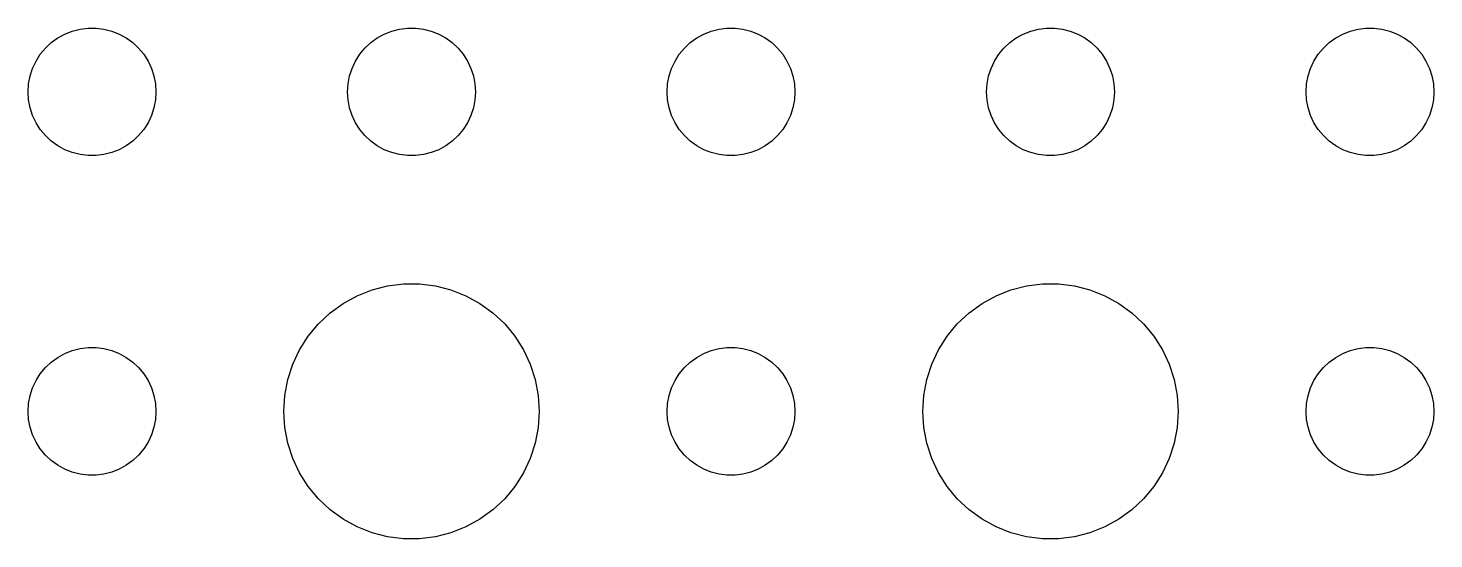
# Model space of a CAD drawing. Header units: metres. Extents: x -150 to 150, y -149 to 149.
# Drawn here: x -1.5 to 31.5, y -115.49 to -103.5 of the extents above; entities that cross this region are included whole.
import ezdxf

# ---------------------------------------------------------------- set-up
doc = ezdxf.new("R2010")
doc.units = ezdxf.units.M

msp = doc.modelspace()

# ---------------------------------------------------------------- linework, layer by layer
for p, q in [((-0.63866, -103.643), (-0.46352, -103.573)), ((-0.46352, -103.573), (-0.28107, -103.527)), ((-0.28107, -103.527), (-0.09418, -103.503)), ((-0.09418, -103.503), (0.09418, -103.503)), ((0.09418, -103.503), (0.28107, -103.527)), ((0.28107, -103.527), (0.46352, -103.573)), ((0.46352, -103.573), (0.63866, -103.643)), ((6.86133, -103.643), (7.03647, -103.573)), ((7.03647, -103.573), (7.21892, -103.527)), ((7.21892, -103.527), (7.40581, -103.503)), ((7.40581, -103.503), (7.59418, -103.503)), ((7.59418, -103.503), (7.78107, -103.527)), ((7.78107, -103.527), (7.96352, -103.573)), ((7.96352, -103.573), (8.13866, -103.643)), ((14.3613, -103.643), (14.5365, -103.573)), ((14.5365, -103.573), (14.7189, -103.527)), ((14.7189, -103.527), (14.9058, -103.503)), ((14.9058, -103.503), (15.0942, -103.503)), ((15.0942, -103.503), (15.2811, -103.527)), ((15.2811, -103.527), (15.4635, -103.573)), ((15.4635, -103.573), (15.6387, -103.643)), ((21.8613, -103.643), (22.0365, -103.573)), ((22.0365, -103.573), (22.2189, -103.527)), ((22.2189, -103.527), (22.4058, -103.503)), ((22.4058, -103.503), (22.5942, -103.503)), ((22.5942, -103.503), (22.7811, -103.527)), ((22.7811, -103.527), (22.9635, -103.573)), ((22.9635, -103.573), (23.1387, -103.643)), ((29.3613, -103.643), (29.5365, -103.573)), ((29.5365, -103.573), (29.7189, -103.527)), ((29.7189, -103.527), (29.9058, -103.503)), ((29.9058, -103.503), (30.0942, -103.503)), ((30.0942, -103.503), (30.2811, -103.527)), ((30.2811, -103.527), (30.4635, -103.573)), ((30.4635, -103.573), (30.6387, -103.643)), ((-1.09344, -103.973), (-0.95613, -103.844)), ((-0.95613, -103.844), (-0.80373, -103.734)), ((-0.80373, -103.734), (-0.63866, -103.643)), ((0.63866, -103.643), (0.80373, -103.734)), ((0.80373, -103.734), (0.95613, -103.844)), ((0.95613, -103.844), (1.09344, -103.973)), ((6.40654, -103.973), (6.54385, -103.844)), ((6.54385, -103.844), (6.69626, -103.734)), ((6.69626, -103.734), (6.86133, -103.643)), ((8.13866, -103.643), (8.30373, -103.734)), ((8.30373, -103.734), (8.45613, -103.844)), ((8.45613, -103.844), (8.59344, -103.973)), ((13.9065, -103.973), (14.0439, -103.844)), ((14.0439, -103.844), (14.1963, -103.734)), ((14.1963, -103.734), (14.3613, -103.643)), ((15.6387, -103.643), (15.8037, -103.734)), ((15.8037, -103.734), (15.9561, -103.844)), ((15.9561, -103.844), (16.0934, -103.973)), ((21.4065, -103.973), (21.5439, -103.844)), ((21.5439, -103.844), (21.6963, -103.734)), ((21.6963, -103.734), (21.8613, -103.643)), ((23.1387, -103.643), (23.3037, -103.734)), ((23.3037, -103.734), (23.4561, -103.844)), ((23.4561, -103.844), (23.5934, -103.973)), ((28.9065, -103.973), (29.0439, -103.844)), ((29.0439, -103.844), (29.1963, -103.734)), ((29.1963, -103.734), (29.3613, -103.643)), ((30.6387, -103.643), (30.8037, -103.734)), ((30.8037, -103.734), (30.9561, -103.844)), ((30.9561, -103.844), (31.0934, -103.973)), ((-1.39465, -104.448), (-1.31445, -104.277)), ((-1.31445, -104.277), (-1.21352, -104.118)), ((-1.21352, -104.118), (-1.09344, -103.973)), ((1.09344, -103.973), (1.21352, -104.118)), ((1.21352, -104.118), (1.31445, -104.277)), ((1.31445, -104.277), (1.39465, -104.448)), ((6.10533, -104.448), (6.18553, -104.277)), ((6.18553, -104.277), (6.28647, -104.118)), ((6.28647, -104.118), (6.40654, -103.973)), ((8.59344, -103.973), (8.71352, -104.118)), ((8.71352, -104.118), (8.81445, -104.277)), ((8.81445, -104.277), (8.89465, -104.448)), ((13.6053, -104.448), (13.6855, -104.277)), ((13.6855, -104.277), (13.7865, -104.118)), ((13.7865, -104.118), (13.9065, -103.973)), ((16.0934, -103.973), (16.2135, -104.118)), ((16.2135, -104.118), (16.3145, -104.277)), ((16.3145, -104.277), (16.3947, -104.448)), ((21.1053, -104.448), (21.1855, -104.277)), ((21.1855, -104.277), (21.2865, -104.118)), ((21.2865, -104.118), (21.4065, -103.973)), ((23.5934, -103.973), (23.7135, -104.118)), ((23.7135, -104.118), (23.8145, -104.277)), ((23.8145, -104.277), (23.8947, -104.448)), ((28.6053, -104.448), (28.6855, -104.277)), ((28.6855, -104.277), (28.7865, -104.118)), ((28.7865, -104.118), (28.9065, -103.973)), ((31.0934, -103.973), (31.2135, -104.118)), ((31.2135, -104.118), (31.3145, -104.277)), ((31.3145, -104.277), (31.3947, -104.448)), ((-1.45287, -104.627), (-1.39465, -104.448)), ((1.39465, -104.448), (1.45287, -104.627)), ((6.04712, -104.627), (6.10533, -104.448)), ((8.89465, -104.448), (8.95287, -104.627)), ((13.5471, -104.627), (13.6053, -104.448)), ((16.3947, -104.448), (16.4529, -104.627)), ((21.0471, -104.627), (21.1053, -104.448)), ((23.8947, -104.448), (23.9529, -104.627)), ((28.5471, -104.627), (28.6053, -104.448)), ((31.3947, -104.448), (31.4529, -104.627)), ((-1.5, -105), (-1.48816, -104.812)), ((-1.48816, -104.812), (-1.45287, -104.627)), ((1.45287, -104.627), (1.48816, -104.812)), ((1.48816, -104.812), (1.5, -105)), ((6, -105), (6.01183, -104.812)), ((6.01183, -104.812), (6.04712, -104.627)), ((8.95287, -104.627), (8.98816, -104.812)), ((8.98816, -104.812), (9, -105)), ((13.5, -105), (13.5118, -104.812)), ((13.5118, -104.812), (13.5471, -104.627)), ((16.4529, -104.627), (16.4882, -104.812)), ((16.4882, -104.812), (16.5, -105)), ((21, -105), (21.0118, -104.812)), ((21.0118, -104.812), (21.0471, -104.627)), ((23.9529, -104.627), (23.9882, -104.812)), ((23.9882, -104.812), (24, -105)), ((28.5, -105), (28.5118, -104.812)), ((28.5118, -104.812), (28.5471, -104.627)), ((31.4529, -104.627), (31.4882, -104.812)), ((31.4882, -104.812), (31.5, -105)), ((-1.48816, -105.188), (-1.5, -105)), ((-1.45287, -105.373), (-1.48816, -105.188)), ((1.48816, -105.188), (1.45287, -105.373)), ((1.5, -105), (1.48816, -105.188)), ((6.01183, -105.188), (6, -105)), ((6.04712, -105.373), (6.01183, -105.188)), ((8.98816, -105.188), (8.95287, -105.373)), ((9, -105), (8.98816, -105.188)), ((13.5118, -105.188), (13.5, -105)), ((13.5471, -105.373), (13.5118, -105.188)), ((16.4882, -105.188), (16.4529, -105.373)), ((16.5, -105), (16.4882, -105.188)), ((21.0118, -105.188), (21, -105)), ((21.0471, -105.373), (21.0118, -105.188)), ((23.9882, -105.188), (23.9529, -105.373)), ((24, -105), (23.9882, -105.188)), ((28.5118, -105.188), (28.5, -105)), ((28.5471, -105.373), (28.5118, -105.188)), ((31.4882, -105.188), (31.4529, -105.373)), ((31.5, -105), (31.4882, -105.188)), ((-1.39465, -105.552), (-1.45287, -105.373)), ((-1.31445, -105.723), (-1.39465, -105.552)), ((1.39465, -105.552), (1.31445, -105.723)), ((1.45287, -105.373), (1.39465, -105.552)), ((6.10533, -105.552), (6.04712, -105.373)), ((6.18553, -105.723), (6.10533, -105.552)), ((8.89465, -105.552), (8.81445, -105.723)), ((8.95287, -105.373), (8.89465, -105.552)), ((13.6053, -105.552), (13.5471, -105.373)), ((13.6855, -105.723), (13.6053, -105.552)), ((16.3947, -105.552), (16.3145, -105.723)), ((16.4529, -105.373), (16.3947, -105.552)), ((21.1053, -105.552), (21.0471, -105.373)), ((21.1855, -105.723), (21.1053, -105.552)), ((23.8947, -105.552), (23.8145, -105.723)), ((23.9529, -105.373), (23.8947, -105.552)), ((28.6053, -105.552), (28.5471, -105.373)), ((28.6855, -105.723), (28.6053, -105.552)), ((31.3947, -105.552), (31.3145, -105.723)), ((31.4529, -105.373), (31.3947, -105.552)), ((-1.21352, -105.882), (-1.31445, -105.723)), ((-1.09344, -106.027), (-1.21352, -105.882)), ((1.21352, -105.882), (1.09344, -106.027)), ((1.31445, -105.723), (1.21352, -105.882)), ((6.28647, -105.882), (6.18553, -105.723)), ((6.40654, -106.027), (6.28647, -105.882)), ((8.71352, -105.882), (8.59344, -106.027)), ((8.81445, -105.723), (8.71352, -105.882)), ((13.7865, -105.882), (13.6855, -105.723)), ((13.9065, -106.027), (13.7865, -105.882)), ((16.2135, -105.882), (16.0934, -106.027)), ((16.3145, -105.723), (16.2135, -105.882)), ((21.2865, -105.882), (21.1855, -105.723)), ((21.4065, -106.027), (21.2865, -105.882)), ((23.7135, -105.882), (23.5934, -106.027)), ((23.8145, -105.723), (23.7135, -105.882)), ((28.7865, -105.882), (28.6855, -105.723)), ((28.9065, -106.027), (28.7865, -105.882)), ((31.2135, -105.882), (31.0934, -106.027)), ((31.3145, -105.723), (31.2135, -105.882)), ((-0.95613, -106.156), (-1.09344, -106.027)), ((-0.80373, -106.266), (-0.95613, -106.156)), ((0.95613, -106.156), (0.80373, -106.266)), ((1.09344, -106.027), (0.95613, -106.156)), ((6.54385, -106.156), (6.40654, -106.027)), ((6.69626, -106.266), (6.54385, -106.156)), ((8.45613, -106.156), (8.30373, -106.266)), ((8.59344, -106.027), (8.45613, -106.156)), ((14.0439, -106.156), (13.9065, -106.027)), ((14.1963, -106.266), (14.0439, -106.156)), ((15.9561, -106.156), (15.8037, -106.266)), ((16.0934, -106.027), (15.9561, -106.156)), ((21.5439, -106.156), (21.4065, -106.027)), ((21.6963, -106.266), (21.5439, -106.156)), ((23.4561, -106.156), (23.3037, -106.266)), ((23.5934, -106.027), (23.4561, -106.156)), ((29.0439, -106.156), (28.9065, -106.027)), ((29.1963, -106.266), (29.0439, -106.156)), ((30.9561, -106.156), (30.8037, -106.266)), ((31.0934, -106.027), (30.9561, -106.156)), ((-0.63866, -106.357), (-0.80373, -106.266)), ((-0.46352, -106.427), (-0.63866, -106.357)), ((-0.28107, -106.473), (-0.46352, -106.427)), ((-0.09418, -106.497), (-0.28107, -106.473)), ((0.09418, -106.497), (-0.09418, -106.497)), ((0.28107, -106.473), (0.09418, -106.497)), ((0.46352, -106.427), (0.28107, -106.473)), ((0.63866, -106.357), (0.46352, -106.427)), ((0.80373, -106.266), (0.63866, -106.357)), ((6.86133, -106.357), (6.69626, -106.266)), ((7.03647, -106.427), (6.86133, -106.357)), ((7.21892, -106.473), (7.03647, -106.427)), ((7.40581, -106.497), (7.21892, -106.473)), ((7.59418, -106.497), (7.40581, -106.497)), ((7.78107, -106.473), (7.59418, -106.497)), ((7.96352, -106.427), (7.78107, -106.473)), ((8.13866, -106.357), (7.96352, -106.427)), ((8.30373, -106.266), (8.13866, -106.357)), ((14.3613, -106.357), (14.1963, -106.266)), ((14.5365, -106.427), (14.3613, -106.357)), ((14.7189, -106.473), (14.5365, -106.427)), ((14.9058, -106.497), (14.7189, -106.473)), ((15.0942, -106.497), (14.9058, -106.497)), ((15.2811, -106.473), (15.0942, -106.497)), ((15.4635, -106.427), (15.2811, -106.473)), ((15.6387, -106.357), (15.4635, -106.427)), ((15.8037, -106.266), (15.6387, -106.357)), ((21.8613, -106.357), (21.6963, -106.266)), ((22.0365, -106.427), (21.8613, -106.357)), ((22.2189, -106.473), (22.0365, -106.427)), ((22.4058, -106.497), (22.2189, -106.473)), ((22.5942, -106.497), (22.4058, -106.497)), ((22.7811, -106.473), (22.5942, -106.497)), ((22.9635, -106.427), (22.7811, -106.473)), ((23.1387, -106.357), (22.9635, -106.427)), ((23.3037, -106.266), (23.1387, -106.357)), ((29.3613, -106.357), (29.1963, -106.266)), ((29.5365, -106.427), (29.3613, -106.357)), ((29.7189, -106.473), (29.5365, -106.427)), ((29.9058, -106.497), (29.7189, -106.473)), ((30.0942, -106.497), (29.9058, -106.497)), ((30.2811, -106.473), (30.0942, -106.497)), ((30.4635, -106.427), (30.2811, -106.473)), ((30.6387, -106.357), (30.4635, -106.427)), ((30.8037, -106.266), (30.6387, -106.357)), ((6.57294, -109.647), (6.93785, -109.553)), ((6.93785, -109.553), (7.31161, -109.506)), ((7.31161, -109.506), (7.68837, -109.506)), ((7.68837, -109.506), (8.06213, -109.553)), ((8.06213, -109.553), (8.42705, -109.647)), ((21.5729, -109.647), (21.9379, -109.553)), ((21.9379, -109.553), (22.3116, -109.506)), ((22.3116, -109.506), (22.6884, -109.506)), ((22.6884, -109.506), (23.0621, -109.553)), ((23.0621, -109.553), (23.427, -109.647)), ((5.89252, -109.967), (6.22266, -109.786)), ((6.22266, -109.786), (6.57294, -109.647)), ((8.42705, -109.647), (8.77733, -109.786)), ((8.77733, -109.786), (9.10747, -109.967)), ((20.8925, -109.967), (21.2227, -109.786)), ((21.2227, -109.786), (21.5729, -109.647)), ((23.427, -109.647), (23.7773, -109.786)), ((23.7773, -109.786), (24.1075, -109.967)), ((5.31308, -110.446), (5.58772, -110.188)), ((5.58772, -110.188), (5.89252, -109.967)), ((9.10747, -109.967), (9.41226, -110.188)), ((9.41226, -110.188), (9.6869, -110.446)), ((20.3131, -110.446), (20.5877, -110.188)), ((20.5877, -110.188), (20.8925, -109.967)), ((24.1075, -109.967), (24.4123, -110.188)), ((24.4123, -110.188), (24.6869, -110.446)), ((5.07294, -110.737), (5.31308, -110.446)), ((9.6869, -110.446), (9.92705, -110.737)), ((20.0729, -110.737), (20.3131, -110.446)), ((24.6869, -110.446), (24.927, -110.737)), ((4.87108, -111.055), (5.07294, -110.737)), ((9.92705, -110.737), (10.1289, -111.055)), ((19.8711, -111.055), (20.0729, -110.737)), ((24.927, -110.737), (25.1289, -111.055)), ((-0.80373, -111.234), (-0.63866, -111.143)), ((-0.63866, -111.143), (-0.46352, -111.073)), ((-0.46352, -111.073), (-0.28107, -111.027)), ((-0.28107, -111.027), (-0.09418, -111.003)), ((-0.09418, -111.003), (0.09418, -111.003)), ((0.09418, -111.003), (0.28107, -111.027)), ((0.28107, -111.027), (0.46352, -111.073)), ((0.46352, -111.073), (0.63866, -111.143)), ((0.63866, -111.143), (0.80373, -111.234)), ((4.71066, -111.396), (4.87108, -111.055)), ((10.1289, -111.055), (10.2893, -111.396)), ((14.1963, -111.234), (14.3613, -111.143)), ((14.3613, -111.143), (14.5365, -111.073)), ((14.5365, -111.073), (14.7189, -111.027)), ((14.7189, -111.027), (14.9058, -111.003)), ((14.9058, -111.003), (15.0942, -111.003)), ((15.0942, -111.003), (15.2811, -111.027)), ((15.2811, -111.027), (15.4635, -111.073)), ((15.4635, -111.073), (15.6387, -111.143)), ((15.6387, -111.143), (15.8037, -111.234)), ((19.7107, -111.396), (19.8711, -111.055)), ((25.1289, -111.055), (25.2893, -111.396)), ((29.1963, -111.234), (29.3613, -111.143)), ((29.3613, -111.143), (29.5365, -111.073)), ((29.5365, -111.073), (29.7189, -111.027)), ((29.7189, -111.027), (29.9058, -111.003)), ((29.9058, -111.003), (30.0942, -111.003)), ((30.0942, -111.003), (30.2811, -111.027)), ((30.2811, -111.027), (30.4635, -111.073)), ((30.4635, -111.073), (30.6387, -111.143)), ((30.6387, -111.143), (30.8037, -111.234)), ((-1.21352, -111.618), (-1.09344, -111.473)), ((-1.09344, -111.473), (-0.95613, -111.344)), ((-0.95613, -111.344), (-0.80373, -111.234)), ((0.80373, -111.234), (0.95613, -111.344)), ((0.95613, -111.344), (1.09344, -111.473)), ((1.09344, -111.473), (1.21352, -111.618)), ((4.59424, -111.754), (4.71066, -111.396)), ((10.2893, -111.396), (10.4057, -111.754)), ((13.7865, -111.618), (13.9065, -111.473)), ((13.9065, -111.473), (14.0439, -111.344)), ((14.0439, -111.344), (14.1963, -111.234)), ((15.8037, -111.234), (15.9561, -111.344)), ((15.9561, -111.344), (16.0934, -111.473)), ((16.0934, -111.473), (16.2135, -111.618)), ((19.5942, -111.754), (19.7107, -111.396)), ((25.2893, -111.396), (25.4057, -111.754)), ((28.7865, -111.618), (28.9065, -111.473)), ((28.9065, -111.473), (29.0439, -111.344)), ((29.0439, -111.344), (29.1963, -111.234)), ((30.8037, -111.234), (30.9561, -111.344)), ((30.9561, -111.344), (31.0934, -111.473)), ((31.0934, -111.473), (31.2135, -111.618)), ((-1.39465, -111.948), (-1.31445, -111.777)), ((-1.31445, -111.777), (-1.21352, -111.618)), ((1.21352, -111.618), (1.31445, -111.777)), ((1.31445, -111.777), (1.39465, -111.948)), ((4.52365, -112.124), (4.59424, -111.754)), ((10.4057, -111.754), (10.4763, -112.124)), ((13.6053, -111.948), (13.6855, -111.777)), ((13.6855, -111.777), (13.7865, -111.618)), ((16.2135, -111.618), (16.3145, -111.777)), ((16.3145, -111.777), (16.3947, -111.948)), ((19.5237, -112.124), (19.5942, -111.754)), ((25.4057, -111.754), (25.4763, -112.124)), ((28.6053, -111.948), (28.6855, -111.777)), ((28.6855, -111.777), (28.7865, -111.618)), ((31.2135, -111.618), (31.3145, -111.777)), ((31.3145, -111.777), (31.3947, -111.948)), ((-1.48816, -112.312), (-1.45287, -112.127)), ((-1.45287, -112.127), (-1.39465, -111.948)), ((1.39465, -111.948), (1.45287, -112.127)), ((1.45287, -112.127), (1.48816, -112.312)), ((4.5, -112.5), (4.52365, -112.124)), ((10.4763, -112.124), (10.5, -112.5)), ((13.5118, -112.312), (13.5471, -112.127)), ((13.5471, -112.127), (13.6053, -111.948)), ((16.3947, -111.948), (16.4529, -112.127)), ((16.4529, -112.127), (16.4882, -112.312)), ((19.5, -112.5), (19.5237, -112.124)), ((25.4763, -112.124), (25.5, -112.5)), ((28.5118, -112.312), (28.5471, -112.127)), ((28.5471, -112.127), (28.6053, -111.948)), ((31.3947, -111.948), (31.4529, -112.127)), ((31.4529, -112.127), (31.4882, -112.312)), ((-1.5, -112.5), (-1.48816, -112.312)), ((-1.48816, -112.688), (-1.5, -112.5)), ((1.48816, -112.312), (1.5, -112.5)), ((1.5, -112.5), (1.48816, -112.688)), ((4.52365, -112.876), (4.5, -112.5)), ((10.5, -112.5), (10.4763, -112.876)), ((13.5, -112.5), (13.5118, -112.312)), ((13.5118, -112.688), (13.5, -112.5)), ((16.4882, -112.312), (16.5, -112.5)), ((16.5, -112.5), (16.4882, -112.688)), ((19.5237, -112.876), (19.5, -112.5)), ((25.5, -112.5), (25.4763, -112.876)), ((28.5, -112.5), (28.5118, -112.312)), ((28.5118, -112.688), (28.5, -112.5)), ((31.4882, -112.312), (31.5, -112.5)), ((31.5, -112.5), (31.4882, -112.688)), ((-1.45287, -112.873), (-1.48816, -112.688)), ((1.48816, -112.688), (1.45287, -112.873)), ((13.5471, -112.873), (13.5118, -112.688)), ((16.4882, -112.688), (16.4529, -112.873)), ((28.5471, -112.873), (28.5118, -112.688)), ((31.4882, -112.688), (31.4529, -112.873)), ((-1.39465, -113.052), (-1.45287, -112.873)), ((-1.31445, -113.223), (-1.39465, -113.052)), ((1.39465, -113.052), (1.31445, -113.223)), ((1.45287, -112.873), (1.39465, -113.052)), ((4.59424, -113.246), (4.52365, -112.876)), ((10.4763, -112.876), (10.4057, -113.246)), ((13.6053, -113.052), (13.5471, -112.873)), ((13.6855, -113.223), (13.6053, -113.052)), ((16.3947, -113.052), (16.3145, -113.223)), ((16.4529, -112.873), (16.3947, -113.052)), ((19.5942, -113.246), (19.5237, -112.876)), ((25.4763, -112.876), (25.4057, -113.246)), ((28.6053, -113.052), (28.5471, -112.873)), ((28.6855, -113.223), (28.6053, -113.052)), ((31.3947, -113.052), (31.3145, -113.223)), ((31.4529, -112.873), (31.3947, -113.052)), ((-1.21352, -113.382), (-1.31445, -113.223)), ((-1.09344, -113.527), (-1.21352, -113.382)), ((1.21352, -113.382), (1.09344, -113.527)), ((1.31445, -113.223), (1.21352, -113.382)), ((4.71066, -113.604), (4.59424, -113.246)), ((10.4057, -113.246), (10.2893, -113.604)), ((13.7865, -113.382), (13.6855, -113.223)), ((13.9065, -113.527), (13.7865, -113.382)), ((16.2135, -113.382), (16.0934, -113.527)), ((16.3145, -113.223), (16.2135, -113.382)), ((19.7107, -113.604), (19.5942, -113.246)), ((25.4057, -113.246), (25.2893, -113.604)), ((28.7865, -113.382), (28.6855, -113.223)), ((28.9065, -113.527), (28.7865, -113.382)), ((31.2135, -113.382), (31.0934, -113.527)), ((31.3145, -113.223), (31.2135, -113.382)), ((-0.95613, -113.656), (-1.09344, -113.527)), ((-0.80373, -113.766), (-0.95613, -113.656)), ((-0.63866, -113.857), (-0.80373, -113.766)), ((0.80373, -113.766), (0.63866, -113.857)), ((0.95613, -113.656), (0.80373, -113.766)), ((1.09344, -113.527), (0.95613, -113.656)), ((4.87108, -113.945), (4.71066, -113.604)), ((10.2893, -113.604), (10.1289, -113.945)), ((14.0439, -113.656), (13.9065, -113.527)), ((14.1963, -113.766), (14.0439, -113.656)), ((14.3613, -113.857), (14.1963, -113.766)), ((15.8037, -113.766), (15.6387, -113.857)), ((15.9561, -113.656), (15.8037, -113.766)), ((16.0934, -113.527), (15.9561, -113.656)), ((19.8711, -113.945), (19.7107, -113.604)), ((25.2893, -113.604), (25.1289, -113.945)), ((29.0439, -113.656), (28.9065, -113.527)), ((29.1963, -113.766), (29.0439, -113.656)), ((29.3613, -113.857), (29.1963, -113.766)), ((30.8037, -113.766), (30.6387, -113.857)), ((30.9561, -113.656), (30.8037, -113.766)), ((31.0934, -113.527), (30.9561, -113.656)), ((-0.46352, -113.927), (-0.63866, -113.857)), ((-0.28107, -113.973), (-0.46352, -113.927)), ((-0.09418, -113.997), (-0.28107, -113.973)), ((0.09418, -113.997), (-0.09418, -113.997)), ((0.28107, -113.973), (0.09418, -113.997)), ((0.46352, -113.927), (0.28107, -113.973)), ((0.63866, -113.857), (0.46352, -113.927)), ((5.07294, -114.263), (4.87108, -113.945)), ((10.1289, -113.945), (9.92705, -114.263)), ((14.5365, -113.927), (14.3613, -113.857)), ((14.7189, -113.973), (14.5365, -113.927)), ((14.9058, -113.997), (14.7189, -113.973)), ((15.0942, -113.997), (14.9058, -113.997)), ((15.2811, -113.973), (15.0942, -113.997)), ((15.4635, -113.927), (15.2811, -113.973)), ((15.6387, -113.857), (15.4635, -113.927)), ((20.0729, -114.263), (19.8711, -113.945)), ((25.1289, -113.945), (24.927, -114.263)), ((29.5365, -113.927), (29.3613, -113.857)), ((29.7189, -113.973), (29.5365, -113.927)), ((29.9058, -113.997), (29.7189, -113.973)), ((30.0942, -113.997), (29.9058, -113.997)), ((30.2811, -113.973), (30.0942, -113.997)), ((30.4635, -113.927), (30.2811, -113.973)), ((30.6387, -113.857), (30.4635, -113.927)), ((5.31308, -114.554), (5.07294, -114.263)), ((9.92705, -114.263), (9.6869, -114.554)), ((20.3131, -114.554), (20.0729, -114.263)), ((24.927, -114.263), (24.6869, -114.554)), ((5.58772, -114.812), (5.31308, -114.554)), ((5.89252, -115.033), (5.58772, -114.812)), ((9.41226, -114.812), (9.10747, -115.033)), ((9.6869, -114.554), (9.41226, -114.812)), ((20.5877, -114.812), (20.3131, -114.554)), ((20.8925, -115.033), (20.5877, -114.812)), ((24.4123, -114.812), (24.1075, -115.033)), ((24.6869, -114.554), (24.4123, -114.812)), ((6.22266, -115.214), (5.89252, -115.033)), ((9.10747, -115.033), (8.77733, -115.214)), ((21.2227, -115.214), (20.8925, -115.033)), ((24.1075, -115.033), (23.7773, -115.214)), ((6.57294, -115.353), (6.22266, -115.214)), ((6.93785, -115.447), (6.57294, -115.353)), ((7.31161, -115.494), (6.93785, -115.447)), ((7.68837, -115.494), (7.31161, -115.494)), ((8.06213, -115.447), (7.68837, -115.494)), ((8.42705, -115.353), (8.06213, -115.447)), ((8.77733, -115.214), (8.42705, -115.353)), ((21.5729, -115.353), (21.2227, -115.214)), ((21.9379, -115.447), (21.5729, -115.353)), ((22.3116, -115.494), (21.9379, -115.447)), ((22.6884, -115.494), (22.3116, -115.494)), ((23.0621, -115.447), (22.6884, -115.494)), ((23.427, -115.353), (23.0621, -115.447)), ((23.7773, -115.214), (23.427, -115.353))]:
    msp.add_line(p, q)

doc.saveas('drawing.dxf')
